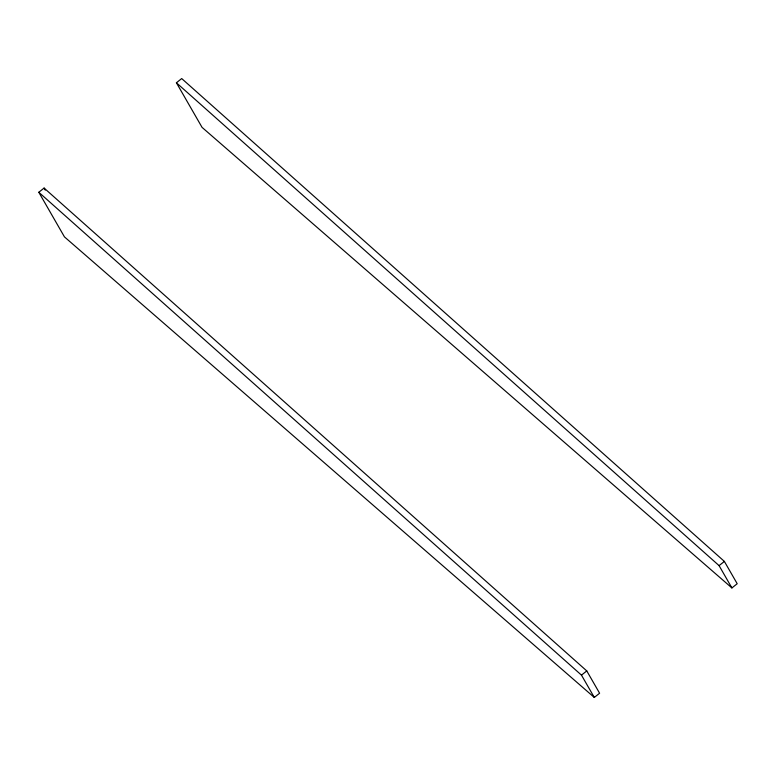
<?xml version="1.0" encoding="UTF-8"?>
<svg xmlns="http://www.w3.org/2000/svg" width="776" height="776" viewBox="0 0 776 776"><rect width="100%" height="100%" fill="white"/><g stroke="black" fill="none" stroke-linecap="round" stroke-linejoin="round"><path stroke-width="1.16" d="M38.8 192.273L44.096 188.064L586.772 670.92L599.596 693.23L594.3 697.44L64.457 236.884L38.8 192.273L581.476 675.139L594.3 697.44M176.404 82.77L181.7 78.56L724.377 561.417L737.2 583.727L731.904 587.936L202.061 127.38L176.404 82.77L719.08 565.626L731.904 587.936M581.476 675.139L586.772 670.92M719.08 565.626L724.377 561.417M44.096 188.064L45.289 190.139"/></g></svg>
